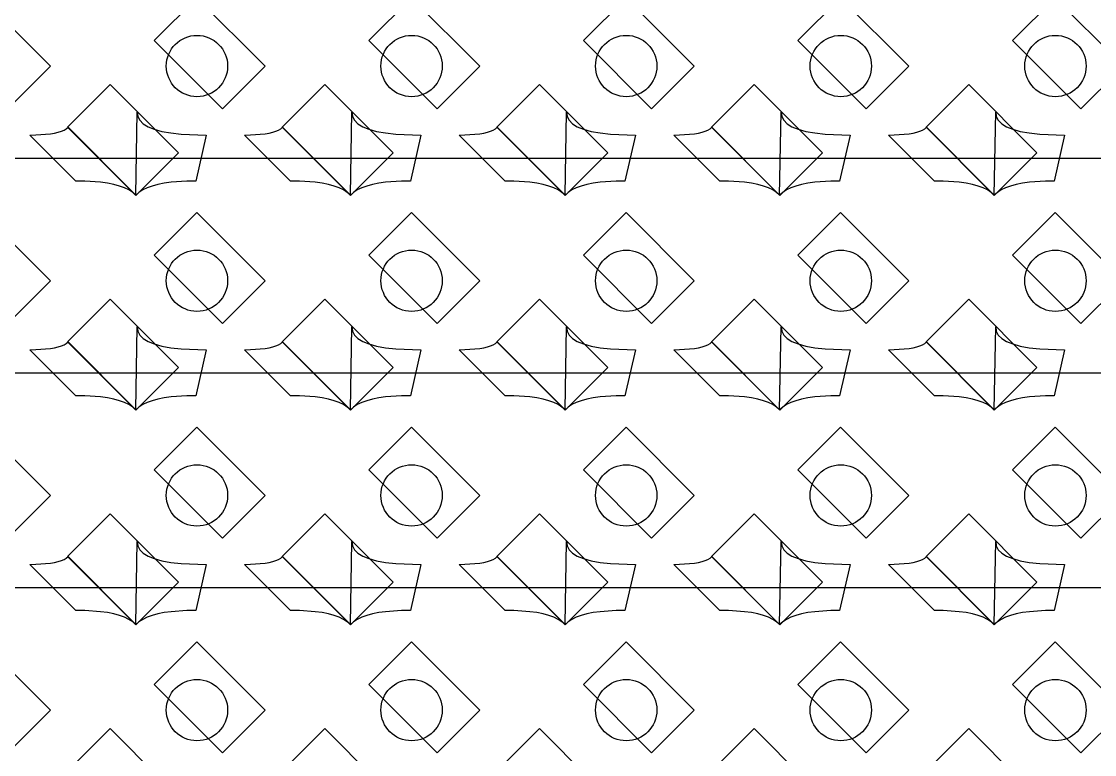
# Model space of a CAD drawing. Header units: inches. Extents: x 0.07 to 4.39, y 0.05 to 2.95.
# Drawn here: x 2.2428 to 2.5928, y 1.0755 to 1.3145 of the extents above; entities that cross this region are included whole.
import ezdxf

# ---------------------------------------------------------------- set-up
doc = ezdxf.new("R2010")
doc.units = ezdxf.units.IN
doc.header["$MEASUREMENT"] = 0
doc.layers.add('Top Layer', color=1, linetype='Continuous')

# ---------------------------------------------------------------- blocks, each defined once
blk = doc.blocks.new('0805_P_______________702')
at = {"layer": 'Top Layer'}
for p, q in [((-0.03937, 0.01575), (-0.01969, 0.01575)), ((-0.03937, -0.01575), (-0.03937, 0.01575)), ((-0.01969, 0.01575), (-0.01969, -0.01575)), ((0.01969, 0.01575), (0.03937, 0.01575)), ((0.01969, -0.01575), (0.01969, 0.01575)), ((0.03937, 0.01575), (0.03937, -0.01575)), ((-0.01969, -0.01575), (-0.03937, -0.01575)), ((0.03937, -0.01575), (0.01969, -0.01575))]:
    blk.add_line(p, q, dxfattribs=at)
blk = doc.blocks.new('0805_P_______________703')
at = {"layer": 'Top Layer'}
for p, q in [((-0.03937, 0.01575), (-0.01969, 0.01575)), ((-0.03937, -0.01575), (-0.03937, 0.01575)), ((-0.01969, 0.01575), (-0.01969, -0.01575)), ((0.01969, 0.01575), (0.03937, 0.01575)), ((0.01969, -0.01575), (0.01969, 0.01575)), ((0.03937, 0.01575), (0.03937, -0.01575)), ((-0.01969, -0.01575), (-0.03937, -0.01575)), ((0.03937, -0.01575), (0.01969, -0.01575))]:
    blk.add_line(p, q, dxfattribs=at)
blk = doc.blocks.new('0805_P_______________704')
at = {"layer": 'Top Layer'}
for p, q in [((-0.03937, 0.01575), (-0.01969, 0.01575)), ((-0.03937, -0.01575), (-0.03937, 0.01575)), ((-0.01969, 0.01575), (-0.01969, -0.01575)), ((0.01969, 0.01575), (0.03937, 0.01575)), ((0.01969, -0.01575), (0.01969, 0.01575)), ((0.03937, 0.01575), (0.03937, -0.01575)), ((-0.01969, -0.01575), (-0.03937, -0.01575)), ((0.03937, -0.01575), (0.01969, -0.01575))]:
    blk.add_line(p, q, dxfattribs=at)
blk = doc.blocks.new('0805_P_______________705')
at = {"layer": 'Top Layer'}
for p, q in [((-0.03937, 0.01575), (-0.01969, 0.01575)), ((-0.03937, -0.01575), (-0.03937, 0.01575)), ((-0.01969, 0.01575), (-0.01969, -0.01575)), ((0.01969, 0.01575), (0.03937, 0.01575)), ((0.01969, -0.01575), (0.01969, 0.01575)), ((0.03937, 0.01575), (0.03937, -0.01575)), ((-0.01969, -0.01575), (-0.03937, -0.01575)), ((0.03937, -0.01575), (0.01969, -0.01575))]:
    blk.add_line(p, q, dxfattribs=at)
blk = doc.blocks.new('0805_P_______________706')
at = {"layer": 'Top Layer'}
for p, q in [((-0.03937, 0.01575), (-0.01969, 0.01575)), ((-0.03937, -0.01575), (-0.03937, 0.01575)), ((-0.01969, 0.01575), (-0.01969, -0.01575)), ((0.01969, 0.01575), (0.03937, 0.01575)), ((0.01969, -0.01575), (0.01969, 0.01575)), ((0.03937, 0.01575), (0.03937, -0.01575)), ((-0.01969, -0.01575), (-0.03937, -0.01575)), ((0.03937, -0.01575), (0.01969, -0.01575))]:
    blk.add_line(p, q, dxfattribs=at)
blk = doc.blocks.new('0805_P_______________707')
at = {"layer": 'Top Layer'}
for p, q in [((-0.03937, 0.01575), (-0.01969, 0.01575)), ((-0.03937, -0.01575), (-0.03937, 0.01575)), ((-0.01969, 0.01575), (-0.01969, -0.01575)), ((0.01969, 0.01575), (0.03937, 0.01575)), ((0.01969, -0.01575), (0.01969, 0.01575)), ((0.03937, 0.01575), (0.03937, -0.01575)), ((-0.01969, -0.01575), (-0.03937, -0.01575)), ((0.03937, -0.01575), (0.01969, -0.01575))]:
    blk.add_line(p, q, dxfattribs=at)
blk = doc.blocks.new('0805_P_______________742')
at = {"layer": 'Top Layer'}
for p, q in [((-0.03937, 0.01575), (-0.01969, 0.01575)), ((-0.03937, -0.01575), (-0.03937, 0.01575)), ((-0.01969, 0.01575), (-0.01969, -0.01575)), ((0.01969, 0.01575), (0.03937, 0.01575)), ((0.01969, -0.01575), (0.01969, 0.01575)), ((0.03937, 0.01575), (0.03937, -0.01575)), ((-0.01969, -0.01575), (-0.03937, -0.01575)), ((0.03937, -0.01575), (0.01969, -0.01575))]:
    blk.add_line(p, q, dxfattribs=at)
blk = doc.blocks.new('0805_P_______________743')
at = {"layer": 'Top Layer'}
for p, q in [((-0.03937, 0.01575), (-0.01969, 0.01575)), ((-0.03937, -0.01575), (-0.03937, 0.01575)), ((-0.01969, 0.01575), (-0.01969, -0.01575)), ((0.01969, 0.01575), (0.03937, 0.01575)), ((0.01969, -0.01575), (0.01969, 0.01575)), ((0.03937, 0.01575), (0.03937, -0.01575)), ((-0.01969, -0.01575), (-0.03937, -0.01575)), ((0.03937, -0.01575), (0.01969, -0.01575))]:
    blk.add_line(p, q, dxfattribs=at)
blk = doc.blocks.new('0805_P_______________744')
at = {"layer": 'Top Layer'}
for p, q in [((-0.03937, 0.01575), (-0.01969, 0.01575)), ((-0.03937, -0.01575), (-0.03937, 0.01575)), ((-0.01969, 0.01575), (-0.01969, -0.01575)), ((0.01969, 0.01575), (0.03937, 0.01575)), ((0.01969, -0.01575), (0.01969, 0.01575)), ((0.03937, 0.01575), (0.03937, -0.01575)), ((-0.01969, -0.01575), (-0.03937, -0.01575)), ((0.03937, -0.01575), (0.01969, -0.01575))]:
    blk.add_line(p, q, dxfattribs=at)
blk = doc.blocks.new('0805_P_______________745')
at = {"layer": 'Top Layer'}
for p, q in [((-0.03937, 0.01575), (-0.01969, 0.01575)), ((-0.03937, -0.01575), (-0.03937, 0.01575)), ((-0.01969, 0.01575), (-0.01969, -0.01575)), ((0.01969, 0.01575), (0.03937, 0.01575)), ((0.01969, -0.01575), (0.01969, 0.01575)), ((0.03937, 0.01575), (0.03937, -0.01575)), ((-0.01969, -0.01575), (-0.03937, -0.01575)), ((0.03937, -0.01575), (0.01969, -0.01575))]:
    blk.add_line(p, q, dxfattribs=at)
blk = doc.blocks.new('0805_P_______________746')
at = {"layer": 'Top Layer'}
for p, q in [((-0.03937, 0.01575), (-0.01969, 0.01575)), ((-0.03937, -0.01575), (-0.03937, 0.01575)), ((-0.01969, 0.01575), (-0.01969, -0.01575)), ((0.01969, 0.01575), (0.03937, 0.01575)), ((0.01969, -0.01575), (0.01969, 0.01575)), ((0.03937, 0.01575), (0.03937, -0.01575)), ((-0.01969, -0.01575), (-0.03937, -0.01575)), ((0.03937, -0.01575), (0.01969, -0.01575))]:
    blk.add_line(p, q, dxfattribs=at)
blk = doc.blocks.new('0805_P_______________747')
at = {"layer": 'Top Layer'}
for p, q in [((-0.03937, 0.01575), (-0.01969, 0.01575)), ((-0.03937, -0.01575), (-0.03937, 0.01575)), ((-0.01969, 0.01575), (-0.01969, -0.01575)), ((0.01969, 0.01575), (0.03937, 0.01575)), ((0.01969, -0.01575), (0.01969, 0.01575)), ((0.03937, 0.01575), (0.03937, -0.01575)), ((-0.01969, -0.01575), (-0.03937, -0.01575)), ((0.03937, -0.01575), (0.01969, -0.01575))]:
    blk.add_line(p, q, dxfattribs=at)
blk = doc.blocks.new('0805_P_______________782')
at = {"layer": 'Top Layer'}
for p, q in [((-0.03937, 0.01575), (-0.01969, 0.01575)), ((-0.03937, -0.01575), (-0.03937, 0.01575)), ((-0.01969, 0.01575), (-0.01969, -0.01575)), ((0.01969, 0.01575), (0.03937, 0.01575)), ((0.01969, -0.01575), (0.01969, 0.01575)), ((0.03937, 0.01575), (0.03937, -0.01575)), ((-0.01969, -0.01575), (-0.03937, -0.01575)), ((0.03937, -0.01575), (0.01969, -0.01575))]:
    blk.add_line(p, q, dxfattribs=at)
blk = doc.blocks.new('0805_P_______________783')
at = {"layer": 'Top Layer'}
for p, q in [((-0.03937, 0.01575), (-0.01969, 0.01575)), ((-0.03937, -0.01575), (-0.03937, 0.01575)), ((-0.01969, 0.01575), (-0.01969, -0.01575)), ((0.01969, 0.01575), (0.03937, 0.01575)), ((0.01969, -0.01575), (0.01969, 0.01575)), ((0.03937, 0.01575), (0.03937, -0.01575)), ((-0.01969, -0.01575), (-0.03937, -0.01575)), ((0.03937, -0.01575), (0.01969, -0.01575))]:
    blk.add_line(p, q, dxfattribs=at)
blk = doc.blocks.new('0805_P_______________784')
at = {"layer": 'Top Layer'}
for p, q in [((-0.03937, 0.01575), (-0.01969, 0.01575)), ((-0.03937, -0.01575), (-0.03937, 0.01575)), ((-0.01969, 0.01575), (-0.01969, -0.01575)), ((0.01969, 0.01575), (0.03937, 0.01575)), ((0.01969, -0.01575), (0.01969, 0.01575)), ((0.03937, 0.01575), (0.03937, -0.01575)), ((-0.01969, -0.01575), (-0.03937, -0.01575)), ((0.03937, -0.01575), (0.01969, -0.01575))]:
    blk.add_line(p, q, dxfattribs=at)
blk = doc.blocks.new('0805_P_______________785')
at = {"layer": 'Top Layer'}
for p, q in [((-0.03937, 0.01575), (-0.01969, 0.01575)), ((-0.03937, -0.01575), (-0.03937, 0.01575)), ((-0.01969, 0.01575), (-0.01969, -0.01575)), ((0.01969, 0.01575), (0.03937, 0.01575)), ((0.01969, -0.01575), (0.01969, 0.01575)), ((0.03937, 0.01575), (0.03937, -0.01575)), ((-0.01969, -0.01575), (-0.03937, -0.01575)), ((0.03937, -0.01575), (0.01969, -0.01575))]:
    blk.add_line(p, q, dxfattribs=at)
blk = doc.blocks.new('0805_P_______________786')
at = {"layer": 'Top Layer'}
for p, q in [((-0.03937, 0.01575), (-0.01969, 0.01575)), ((-0.03937, -0.01575), (-0.03937, 0.01575)), ((-0.01969, 0.01575), (-0.01969, -0.01575)), ((0.01969, 0.01575), (0.03937, 0.01575)), ((0.01969, -0.01575), (0.01969, 0.01575)), ((0.03937, 0.01575), (0.03937, -0.01575)), ((-0.01969, -0.01575), (-0.03937, -0.01575)), ((0.03937, -0.01575), (0.01969, -0.01575))]:
    blk.add_line(p, q, dxfattribs=at)
blk = doc.blocks.new('0805_P_______________787')
at = {"layer": 'Top Layer'}
for p, q in [((-0.03937, 0.01575), (-0.01969, 0.01575)), ((-0.03937, -0.01575), (-0.03937, 0.01575)), ((-0.01969, 0.01575), (-0.01969, -0.01575)), ((0.01969, 0.01575), (0.03937, 0.01575)), ((0.01969, -0.01575), (0.01969, 0.01575)), ((0.03937, 0.01575), (0.03937, -0.01575)), ((-0.01969, -0.01575), (-0.03937, -0.01575)), ((0.03937, -0.01575), (0.01969, -0.01575))]:
    blk.add_line(p, q, dxfattribs=at)
blk = doc.blocks.new('0805_P_______________822')
at = {"layer": 'Top Layer'}
for p, q in [((-0.03937, 0.01575), (-0.01969, 0.01575)), ((-0.03937, -0.01575), (-0.03937, 0.01575)), ((-0.01969, 0.01575), (-0.01969, -0.01575)), ((0.01969, 0.01575), (0.03937, 0.01575)), ((0.01969, -0.01575), (0.01969, 0.01575)), ((0.03937, 0.01575), (0.03937, -0.01575)), ((-0.01969, -0.01575), (-0.03937, -0.01575)), ((0.03937, -0.01575), (0.01969, -0.01575))]:
    blk.add_line(p, q, dxfattribs=at)
blk = doc.blocks.new('0805_P_______________823')
at = {"layer": 'Top Layer'}
for p, q in [((-0.03937, 0.01575), (-0.01969, 0.01575)), ((-0.03937, -0.01575), (-0.03937, 0.01575)), ((-0.01969, 0.01575), (-0.01969, -0.01575)), ((0.01969, 0.01575), (0.03937, 0.01575)), ((0.01969, -0.01575), (0.01969, 0.01575)), ((0.03937, 0.01575), (0.03937, -0.01575)), ((-0.01969, -0.01575), (-0.03937, -0.01575)), ((0.03937, -0.01575), (0.01969, -0.01575))]:
    blk.add_line(p, q, dxfattribs=at)
blk = doc.blocks.new('0805_P_______________824')
at = {"layer": 'Top Layer'}
for p, q in [((-0.03937, 0.01575), (-0.01969, 0.01575)), ((-0.03937, -0.01575), (-0.03937, 0.01575)), ((-0.01969, 0.01575), (-0.01969, -0.01575)), ((0.01969, 0.01575), (0.03937, 0.01575)), ((0.01969, -0.01575), (0.01969, 0.01575)), ((0.03937, 0.01575), (0.03937, -0.01575)), ((-0.01969, -0.01575), (-0.03937, -0.01575)), ((0.03937, -0.01575), (0.01969, -0.01575))]:
    blk.add_line(p, q, dxfattribs=at)
blk = doc.blocks.new('0805_P_______________825')
at = {"layer": 'Top Layer'}
for p, q in [((-0.03937, 0.01575), (-0.01969, 0.01575)), ((-0.03937, -0.01575), (-0.03937, 0.01575)), ((-0.01969, 0.01575), (-0.01969, -0.01575)), ((0.01969, 0.01575), (0.03937, 0.01575)), ((0.01969, -0.01575), (0.01969, 0.01575)), ((0.03937, 0.01575), (0.03937, -0.01575)), ((-0.01969, -0.01575), (-0.03937, -0.01575)), ((0.03937, -0.01575), (0.01969, -0.01575))]:
    blk.add_line(p, q, dxfattribs=at)
blk = doc.blocks.new('0805_P_______________826')
at = {"layer": 'Top Layer'}
for p, q in [((-0.03937, 0.01575), (-0.01969, 0.01575)), ((-0.03937, -0.01575), (-0.03937, 0.01575)), ((-0.01969, 0.01575), (-0.01969, -0.01575)), ((0.01969, 0.01575), (0.03937, 0.01575)), ((0.01969, -0.01575), (0.01969, 0.01575)), ((0.03937, 0.01575), (0.03937, -0.01575)), ((-0.01969, -0.01575), (-0.03937, -0.01575)), ((0.03937, -0.01575), (0.01969, -0.01575))]:
    blk.add_line(p, q, dxfattribs=at)
blk = doc.blocks.new('0805_P_______________827')
at = {"layer": 'Top Layer'}
for p, q in [((-0.03937, 0.01575), (-0.01969, 0.01575)), ((-0.03937, -0.01575), (-0.03937, 0.01575)), ((-0.01969, 0.01575), (-0.01969, -0.01575)), ((0.01969, 0.01575), (0.03937, 0.01575)), ((0.01969, -0.01575), (0.01969, 0.01575)), ((0.03937, 0.01575), (0.03937, -0.01575)), ((-0.01969, -0.01575), (-0.03937, -0.01575)), ((0.03937, -0.01575), (0.01969, -0.01575))]:
    blk.add_line(p, q, dxfattribs=at)
blk = doc.blocks.new('0805_P_______________862')
at = {"layer": 'Top Layer'}
for p, q in [((-0.03937, 0.01575), (-0.01969, 0.01575)), ((-0.03937, -0.01575), (-0.03937, 0.01575)), ((-0.01969, 0.01575), (-0.01969, -0.01575)), ((0.01969, 0.01575), (0.03937, 0.01575)), ((0.01969, -0.01575), (0.01969, 0.01575)), ((0.03937, 0.01575), (0.03937, -0.01575)), ((-0.01969, -0.01575), (-0.03937, -0.01575)), ((0.03937, -0.01575), (0.01969, -0.01575))]:
    blk.add_line(p, q, dxfattribs=at)
blk = doc.blocks.new('0805_P_______________863')
at = {"layer": 'Top Layer'}
for p, q in [((-0.03937, 0.01575), (-0.01969, 0.01575)), ((-0.03937, -0.01575), (-0.03937, 0.01575)), ((-0.01969, 0.01575), (-0.01969, -0.01575)), ((0.01969, 0.01575), (0.03937, 0.01575)), ((0.01969, -0.01575), (0.01969, 0.01575)), ((0.03937, 0.01575), (0.03937, -0.01575)), ((-0.01969, -0.01575), (-0.03937, -0.01575)), ((0.03937, -0.01575), (0.01969, -0.01575))]:
    blk.add_line(p, q, dxfattribs=at)
blk = doc.blocks.new('0805_P_______________864')
at = {"layer": 'Top Layer'}
for p, q in [((-0.03937, 0.01575), (-0.01969, 0.01575)), ((-0.03937, -0.01575), (-0.03937, 0.01575)), ((-0.01969, 0.01575), (-0.01969, -0.01575)), ((0.01969, 0.01575), (0.03937, 0.01575)), ((0.01969, -0.01575), (0.01969, 0.01575)), ((0.03937, 0.01575), (0.03937, -0.01575)), ((-0.01969, -0.01575), (-0.03937, -0.01575)), ((0.03937, -0.01575), (0.01969, -0.01575))]:
    blk.add_line(p, q, dxfattribs=at)
blk = doc.blocks.new('0805_P_______________865')
at = {"layer": 'Top Layer'}
for p, q in [((-0.03937, 0.01575), (-0.01969, 0.01575)), ((-0.03937, -0.01575), (-0.03937, 0.01575)), ((-0.01969, 0.01575), (-0.01969, -0.01575)), ((0.01969, 0.01575), (0.03937, 0.01575)), ((0.01969, -0.01575), (0.01969, 0.01575)), ((0.03937, 0.01575), (0.03937, -0.01575)), ((-0.01969, -0.01575), (-0.03937, -0.01575)), ((0.03937, -0.01575), (0.01969, -0.01575))]:
    blk.add_line(p, q, dxfattribs=at)
blk = doc.blocks.new('0805_P_______________866')
at = {"layer": 'Top Layer'}
for p, q in [((-0.03937, 0.01575), (-0.01969, 0.01575)), ((-0.03937, -0.01575), (-0.03937, 0.01575)), ((-0.01969, 0.01575), (-0.01969, -0.01575)), ((0.01969, 0.01575), (0.03937, 0.01575)), ((0.01969, -0.01575), (0.01969, 0.01575)), ((0.03937, 0.01575), (0.03937, -0.01575)), ((-0.01969, -0.01575), (-0.03937, -0.01575)), ((0.03937, -0.01575), (0.01969, -0.01575))]:
    blk.add_line(p, q, dxfattribs=at)
blk = doc.blocks.new('0805_P_______________867')
at = {"layer": 'Top Layer'}
for p, q in [((-0.03937, 0.01575), (-0.01969, 0.01575)), ((-0.03937, -0.01575), (-0.03937, 0.01575)), ((-0.01969, 0.01575), (-0.01969, -0.01575)), ((0.01969, 0.01575), (0.03937, 0.01575)), ((0.01969, -0.01575), (0.01969, 0.01575)), ((0.03937, 0.01575), (0.03937, -0.01575)), ((-0.01969, -0.01575), (-0.03937, -0.01575)), ((0.03937, -0.01575), (0.01969, -0.01575))]:
    blk.add_line(p, q, dxfattribs=at)

msp = doc.modelspace()

# ---------------------------------------------------------------- linework, layer by layer
at = {"layer": 'Top Layer'}
for p, q in [((2.28005, 1.25795), (2.28051, 1.285)), ((2.28051, 1.285), (2.28071, 1.28357)), ((2.35005, 1.25795), (2.35051, 1.285)), ((2.35051, 1.285), (2.35071, 1.28357)), ((2.42005, 1.25795), (2.42051, 1.285)), ((2.42051, 1.285), (2.42071, 1.28357)), ((2.49005, 1.25795), (2.49051, 1.285)), ((2.49051, 1.285), (2.49071, 1.28357)), ((2.56005, 1.25795), (2.56051, 1.285)), ((2.56051, 1.285), (2.56071, 1.28357)), ((2.28071, 1.28357), (2.28137, 1.2823)), ((2.28137, 1.2823), (2.28248, 1.28117)), ((2.28248, 1.28117), (2.28405, 1.2802)), ((2.35071, 1.28357), (2.35137, 1.2823)), ((2.35137, 1.2823), (2.35248, 1.28117)), ((2.35248, 1.28117), (2.35405, 1.2802)), ((2.42071, 1.28357), (2.42137, 1.2823)), ((2.42137, 1.2823), (2.42248, 1.28117)), ((2.42248, 1.28117), (2.42405, 1.2802)), ((2.49071, 1.28357), (2.49137, 1.2823)), ((2.49137, 1.2823), (2.49248, 1.28117)), ((2.49248, 1.28117), (2.49405, 1.2802)), ((2.56071, 1.28357), (2.56137, 1.2823)), ((2.56137, 1.2823), (2.56248, 1.28117)), ((2.56248, 1.28117), (2.56405, 1.2802)), ((2.24551, 1.2775), (2.24741, 1.27753)), ((2.24741, 1.27753), (2.25225, 1.27791)), ((2.25225, 1.27791), (2.25356, 1.27814)), ((2.25356, 1.27814), (2.25474, 1.27842)), ((2.25474, 1.27842), (2.25576, 1.27875)), ((2.25576, 1.27875), (2.25664, 1.27914)), ((2.25664, 1.27914), (2.25737, 1.27957)), ((2.25737, 1.27957), (2.25795, 1.28005)), ((2.25795, 1.28005), (2.28005, 1.25795)), ((2.28405, 1.2802), (2.28607, 1.27937)), ((2.28607, 1.27937), (2.28855, 1.2787)), ((2.28855, 1.2787), (2.29148, 1.27818)), ((2.29148, 1.27818), (2.29487, 1.2778)), ((2.29487, 1.2778), (2.30301, 1.2775)), ((2.31551, 1.2775), (2.31741, 1.27753)), ((2.31741, 1.27753), (2.32225, 1.27791)), ((2.32225, 1.27791), (2.32356, 1.27814)), ((2.32356, 1.27814), (2.32474, 1.27842)), ((2.32474, 1.27842), (2.32576, 1.27875)), ((2.32576, 1.27875), (2.32664, 1.27914)), ((2.32664, 1.27914), (2.32737, 1.27957)), ((2.32737, 1.27957), (2.32795, 1.28005)), ((2.32795, 1.28005), (2.35005, 1.25795)), ((2.35405, 1.2802), (2.35607, 1.27937)), ((2.35607, 1.27937), (2.35855, 1.2787)), ((2.35855, 1.2787), (2.36148, 1.27818)), ((2.36148, 1.27818), (2.36487, 1.2778)), ((2.36487, 1.2778), (2.37301, 1.2775)), ((2.38551, 1.2775), (2.38741, 1.27753)), ((2.38741, 1.27753), (2.39225, 1.27791)), ((2.39225, 1.27791), (2.39356, 1.27814)), ((2.39356, 1.27814), (2.39474, 1.27842)), ((2.39474, 1.27842), (2.39576, 1.27875)), ((2.39576, 1.27875), (2.39664, 1.27914)), ((2.39664, 1.27914), (2.39737, 1.27957)), ((2.39737, 1.27957), (2.39795, 1.28005)), ((2.39795, 1.28005), (2.42005, 1.25795)), ((2.42405, 1.2802), (2.42607, 1.27937)), ((2.42607, 1.27937), (2.42855, 1.2787)), ((2.42855, 1.2787), (2.43148, 1.27818)), ((2.43148, 1.27818), (2.43487, 1.2778)), ((2.43487, 1.2778), (2.44301, 1.2775)), ((2.45551, 1.2775), (2.45741, 1.27753)), ((2.45741, 1.27753), (2.46225, 1.27791)), ((2.46225, 1.27791), (2.46356, 1.27814)), ((2.46356, 1.27814), (2.46474, 1.27842)), ((2.46474, 1.27842), (2.46576, 1.27875)), ((2.46576, 1.27875), (2.46664, 1.27914)), ((2.46664, 1.27914), (2.46737, 1.27957)), ((2.46737, 1.27957), (2.46795, 1.28005)), ((2.46795, 1.28005), (2.49005, 1.25795)), ((2.49405, 1.2802), (2.49607, 1.27937)), ((2.49607, 1.27937), (2.49855, 1.2787)), ((2.49855, 1.2787), (2.50148, 1.27818)), ((2.50148, 1.27818), (2.50487, 1.2778)), ((2.50487, 1.2778), (2.51301, 1.2775)), ((2.52551, 1.2775), (2.52741, 1.27753)), ((2.52741, 1.27753), (2.53225, 1.27791)), ((2.53225, 1.27791), (2.53356, 1.27814)), ((2.53356, 1.27814), (2.53474, 1.27842)), ((2.53474, 1.27842), (2.53576, 1.27875)), ((2.53576, 1.27875), (2.53664, 1.27914)), ((2.53664, 1.27914), (2.53737, 1.27957)), ((2.53737, 1.27957), (2.53795, 1.28005)), ((2.53795, 1.28005), (2.56005, 1.25795)), ((2.56405, 1.2802), (2.56607, 1.27937)), ((2.56607, 1.27937), (2.56855, 1.2787)), ((2.56855, 1.2787), (2.57148, 1.27818)), ((2.57148, 1.27818), (2.57487, 1.2778)), ((2.57487, 1.2778), (2.58301, 1.2775)), ((2.26051, 1.2625), (2.24551, 1.2775)), ((2.30301, 1.2775), (2.2996, 1.2625)), ((2.33051, 1.2625), (2.31551, 1.2775)), ((2.37301, 1.2775), (2.3696, 1.2625)), ((2.40051, 1.2625), (2.38551, 1.2775)), ((2.44301, 1.2775), (2.4396, 1.2625)), ((2.47051, 1.2625), (2.45551, 1.2775)), ((2.51301, 1.2775), (2.5096, 1.2625)), ((2.54051, 1.2625), (2.52551, 1.2775)), ((2.58301, 1.2775), (2.5796, 1.2625)), ((2.14005, 1.27), (2.27588, 1.27)), ((2.27588, 1.27), (2.34588, 1.27)), ((2.34588, 1.27), (2.48588, 1.27)), ((2.48588, 1.27), (2.62588, 1.27)), ((2.2634, 1.26245), (2.26051, 1.2625)), ((2.26857, 1.26209), (2.2634, 1.26245)), ((2.27084, 1.26177), (2.26857, 1.26209)), ((2.2729, 1.26136), (2.27084, 1.26177)), ((2.27475, 1.26086), (2.2729, 1.26136)), ((2.27639, 1.26027), (2.27475, 1.26086)), ((2.27782, 1.25959), (2.27639, 1.26027)), ((2.28372, 1.26027), (2.28229, 1.25959)), ((2.28536, 1.26086), (2.28372, 1.26027)), ((2.28721, 1.26136), (2.28536, 1.26086)), ((2.28927, 1.26177), (2.28721, 1.26136)), ((2.29154, 1.26209), (2.28927, 1.26177)), ((2.29671, 1.26245), (2.29154, 1.26209)), ((2.2996, 1.2625), (2.29671, 1.26245)), ((2.3334, 1.26245), (2.33051, 1.2625)), ((2.33857, 1.26209), (2.3334, 1.26245)), ((2.34084, 1.26177), (2.33857, 1.26209)), ((2.3429, 1.26136), (2.34084, 1.26177)), ((2.34475, 1.26086), (2.3429, 1.26136)), ((2.34639, 1.26027), (2.34475, 1.26086)), ((2.34782, 1.25959), (2.34639, 1.26027)), ((2.35372, 1.26027), (2.35229, 1.25959)), ((2.35536, 1.26086), (2.35372, 1.26027)), ((2.35721, 1.26136), (2.35536, 1.26086)), ((2.35927, 1.26177), (2.35721, 1.26136)), ((2.36154, 1.26209), (2.35927, 1.26177)), ((2.36671, 1.26245), (2.36154, 1.26209)), ((2.3696, 1.2625), (2.36671, 1.26245)), ((2.4034, 1.26245), (2.40051, 1.2625)), ((2.40857, 1.26209), (2.4034, 1.26245)), ((2.41084, 1.26177), (2.40857, 1.26209)), ((2.4129, 1.26136), (2.41084, 1.26177)), ((2.41475, 1.26086), (2.4129, 1.26136)), ((2.41639, 1.26027), (2.41475, 1.26086)), ((2.41782, 1.25959), (2.41639, 1.26027)), ((2.42372, 1.26027), (2.42229, 1.25959)), ((2.42536, 1.26086), (2.42372, 1.26027)), ((2.42721, 1.26136), (2.42536, 1.26086)), ((2.42927, 1.26177), (2.42721, 1.26136)), ((2.43154, 1.26209), (2.42927, 1.26177)), ((2.43671, 1.26245), (2.43154, 1.26209)), ((2.4396, 1.2625), (2.43671, 1.26245)), ((2.4734, 1.26245), (2.47051, 1.2625)), ((2.47857, 1.26209), (2.4734, 1.26245)), ((2.48084, 1.26177), (2.47857, 1.26209)), ((2.4829, 1.26136), (2.48084, 1.26177)), ((2.48475, 1.26086), (2.4829, 1.26136)), ((2.48639, 1.26027), (2.48475, 1.26086)), ((2.48782, 1.25959), (2.48639, 1.26027)), ((2.49372, 1.26027), (2.49229, 1.25959)), ((2.49536, 1.26086), (2.49372, 1.26027)), ((2.49721, 1.26136), (2.49536, 1.26086)), ((2.49927, 1.26177), (2.49721, 1.26136)), ((2.50154, 1.26209), (2.49927, 1.26177)), ((2.50671, 1.26245), (2.50154, 1.26209)), ((2.5096, 1.2625), (2.50671, 1.26245)), ((2.5434, 1.26245), (2.54051, 1.2625)), ((2.54857, 1.26209), (2.5434, 1.26245)), ((2.55084, 1.26177), (2.54857, 1.26209)), ((2.5529, 1.26136), (2.55084, 1.26177)), ((2.55475, 1.26086), (2.5529, 1.26136)), ((2.55639, 1.26027), (2.55475, 1.26086)), ((2.55782, 1.25959), (2.55639, 1.26027)), ((2.56372, 1.26027), (2.56229, 1.25959)), ((2.56536, 1.26086), (2.56372, 1.26027)), ((2.56721, 1.26136), (2.56536, 1.26086)), ((2.56927, 1.26177), (2.56721, 1.26136)), ((2.57154, 1.26209), (2.56927, 1.26177)), ((2.57671, 1.26245), (2.57154, 1.26209)), ((2.5796, 1.2625), (2.57671, 1.26245)), ((2.27904, 1.25882), (2.27782, 1.25959)), ((2.28005, 1.25795), (2.27904, 1.25882)), ((2.28107, 1.25882), (2.28005, 1.25795)), ((2.28229, 1.25959), (2.28107, 1.25882)), ((2.34904, 1.25882), (2.34782, 1.25959)), ((2.35005, 1.25795), (2.34904, 1.25882)), ((2.35107, 1.25882), (2.35005, 1.25795)), ((2.35229, 1.25959), (2.35107, 1.25882)), ((2.41904, 1.25882), (2.41782, 1.25959)), ((2.42005, 1.25795), (2.41904, 1.25882)), ((2.42107, 1.25882), (2.42005, 1.25795)), ((2.42229, 1.25959), (2.42107, 1.25882)), ((2.48904, 1.25882), (2.48782, 1.25959)), ((2.49005, 1.25795), (2.48904, 1.25882)), ((2.49107, 1.25882), (2.49005, 1.25795)), ((2.49229, 1.25959), (2.49107, 1.25882)), ((2.55904, 1.25882), (2.55782, 1.25959)), ((2.56005, 1.25795), (2.55904, 1.25882)), ((2.56107, 1.25882), (2.56005, 1.25795)), ((2.56229, 1.25959), (2.56107, 1.25882)), ((2.28005, 1.18795), (2.28051, 1.215)), ((2.28051, 1.215), (2.28071, 1.21358)), ((2.35005, 1.18795), (2.35051, 1.215)), ((2.35051, 1.215), (2.35071, 1.21358)), ((2.42005, 1.18795), (2.42051, 1.215)), ((2.42051, 1.215), (2.42071, 1.21358)), ((2.49005, 1.18795), (2.49051, 1.215)), ((2.49051, 1.215), (2.49071, 1.21358)), ((2.56005, 1.18795), (2.56051, 1.215)), ((2.56051, 1.215), (2.56071, 1.21358)), ((2.28071, 1.21358), (2.28137, 1.2123)), ((2.28137, 1.2123), (2.28248, 1.21117)), ((2.28248, 1.21117), (2.28405, 1.2102)), ((2.35071, 1.21358), (2.35137, 1.2123)), ((2.35137, 1.2123), (2.35248, 1.21117)), ((2.35248, 1.21117), (2.35405, 1.2102)), ((2.42071, 1.21358), (2.42137, 1.2123)), ((2.42137, 1.2123), (2.42248, 1.21117)), ((2.42248, 1.21117), (2.42405, 1.2102)), ((2.49071, 1.21358), (2.49137, 1.2123)), ((2.49137, 1.2123), (2.49248, 1.21117)), ((2.49248, 1.21117), (2.49405, 1.2102)), ((2.56071, 1.21358), (2.56137, 1.2123)), ((2.56137, 1.2123), (2.56248, 1.21117)), ((2.56248, 1.21117), (2.56405, 1.2102)), ((2.24551, 1.2075), (2.24741, 1.20753)), ((2.24741, 1.20753), (2.25225, 1.20791)), ((2.25225, 1.20791), (2.25356, 1.20814)), ((2.25356, 1.20814), (2.25474, 1.20842)), ((2.25474, 1.20842), (2.25576, 1.20875)), ((2.25576, 1.20875), (2.25664, 1.20914)), ((2.25664, 1.20914), (2.25737, 1.20957)), ((2.25737, 1.20957), (2.25795, 1.21006)), ((2.25795, 1.21006), (2.28005, 1.18795)), ((2.28405, 1.2102), (2.28607, 1.20938)), ((2.28607, 1.20938), (2.28855, 1.2087)), ((2.28855, 1.2087), (2.29148, 1.20817)), ((2.29148, 1.20817), (2.29487, 1.2078)), ((2.29487, 1.2078), (2.30301, 1.2075)), ((2.31551, 1.2075), (2.31741, 1.20753)), ((2.31741, 1.20753), (2.32225, 1.20791)), ((2.32225, 1.20791), (2.32356, 1.20814)), ((2.32356, 1.20814), (2.32474, 1.20842)), ((2.32474, 1.20842), (2.32576, 1.20875)), ((2.32576, 1.20875), (2.32664, 1.20914)), ((2.32664, 1.20914), (2.32737, 1.20957)), ((2.32737, 1.20957), (2.32795, 1.21006)), ((2.32795, 1.21006), (2.35005, 1.18795)), ((2.35405, 1.2102), (2.35607, 1.20938)), ((2.35607, 1.20938), (2.35855, 1.2087)), ((2.35855, 1.2087), (2.36148, 1.20817)), ((2.36148, 1.20817), (2.36487, 1.2078)), ((2.36487, 1.2078), (2.37301, 1.2075)), ((2.38551, 1.2075), (2.38741, 1.20753)), ((2.38741, 1.20753), (2.39225, 1.20791)), ((2.39225, 1.20791), (2.39356, 1.20814)), ((2.39356, 1.20814), (2.39474, 1.20842)), ((2.39474, 1.20842), (2.39576, 1.20875)), ((2.39576, 1.20875), (2.39664, 1.20914)), ((2.39664, 1.20914), (2.39737, 1.20957)), ((2.39737, 1.20957), (2.39795, 1.21006)), ((2.39795, 1.21006), (2.42005, 1.18795)), ((2.42405, 1.2102), (2.42607, 1.20938)), ((2.42607, 1.20938), (2.42855, 1.2087)), ((2.42855, 1.2087), (2.43148, 1.20817)), ((2.43148, 1.20817), (2.43487, 1.2078)), ((2.43487, 1.2078), (2.44301, 1.2075)), ((2.45551, 1.2075), (2.45741, 1.20753)), ((2.45741, 1.20753), (2.46225, 1.20791)), ((2.46225, 1.20791), (2.46356, 1.20814)), ((2.46356, 1.20814), (2.46474, 1.20842)), ((2.46474, 1.20842), (2.46576, 1.20875)), ((2.46576, 1.20875), (2.46664, 1.20914)), ((2.46664, 1.20914), (2.46737, 1.20957)), ((2.46737, 1.20957), (2.46795, 1.21006)), ((2.46795, 1.21006), (2.49005, 1.18795)), ((2.49405, 1.2102), (2.49607, 1.20938)), ((2.49607, 1.20938), (2.49855, 1.2087)), ((2.49855, 1.2087), (2.50148, 1.20817)), ((2.50148, 1.20817), (2.50487, 1.2078)), ((2.50487, 1.2078), (2.51301, 1.2075)), ((2.52551, 1.2075), (2.52741, 1.20753)), ((2.52741, 1.20753), (2.53225, 1.20791)), ((2.53225, 1.20791), (2.53356, 1.20814)), ((2.53356, 1.20814), (2.53474, 1.20842)), ((2.53474, 1.20842), (2.53576, 1.20875)), ((2.53576, 1.20875), (2.53664, 1.20914)), ((2.53664, 1.20914), (2.53737, 1.20957)), ((2.53737, 1.20957), (2.53795, 1.21006)), ((2.53795, 1.21006), (2.56005, 1.18795)), ((2.56405, 1.2102), (2.56607, 1.20938)), ((2.56607, 1.20938), (2.56855, 1.2087)), ((2.56855, 1.2087), (2.57148, 1.20817)), ((2.57148, 1.20817), (2.57487, 1.2078)), ((2.57487, 1.2078), (2.58301, 1.2075)), ((2.26051, 1.1925), (2.24551, 1.2075)), ((2.30301, 1.2075), (2.2996, 1.1925)), ((2.33051, 1.1925), (2.31551, 1.2075)), ((2.37301, 1.2075), (2.3696, 1.1925)), ((2.40051, 1.1925), (2.38551, 1.2075)), ((2.44301, 1.2075), (2.4396, 1.1925)), ((2.47051, 1.1925), (2.45551, 1.2075)), ((2.51301, 1.2075), (2.5096, 1.1925)), ((2.54051, 1.1925), (2.52551, 1.2075)), ((2.58301, 1.2075), (2.5796, 1.1925)), ((2.20588, 1.2), (2.35005, 1.2)), ((2.35005, 1.2), (2.55588, 1.2)), ((2.55588, 1.2), (2.76588, 1.2)), ((2.2634, 1.19245), (2.26051, 1.1925)), ((2.26857, 1.19209), (2.2634, 1.19245)), ((2.27084, 1.19177), (2.26857, 1.19209)), ((2.2729, 1.19136), (2.27084, 1.19177)), ((2.27475, 1.19086), (2.2729, 1.19136)), ((2.27639, 1.19027), (2.27475, 1.19086)), ((2.27782, 1.18959), (2.27639, 1.19027)), ((2.28372, 1.19027), (2.28229, 1.18959)), ((2.28536, 1.19086), (2.28372, 1.19027)), ((2.28721, 1.19136), (2.28536, 1.19086)), ((2.28927, 1.19177), (2.28721, 1.19136)), ((2.29154, 1.19209), (2.28927, 1.19177)), ((2.29671, 1.19245), (2.29154, 1.19209)), ((2.2996, 1.1925), (2.29671, 1.19245)), ((2.3334, 1.19245), (2.33051, 1.1925)), ((2.33857, 1.19209), (2.3334, 1.19245)), ((2.34084, 1.19177), (2.33857, 1.19209)), ((2.3429, 1.19136), (2.34084, 1.19177)), ((2.34475, 1.19086), (2.3429, 1.19136)), ((2.34639, 1.19027), (2.34475, 1.19086)), ((2.34782, 1.18959), (2.34639, 1.19027)), ((2.35372, 1.19027), (2.35229, 1.18959)), ((2.35536, 1.19086), (2.35372, 1.19027)), ((2.35721, 1.19136), (2.35536, 1.19086)), ((2.35927, 1.19177), (2.35721, 1.19136)), ((2.36154, 1.19209), (2.35927, 1.19177)), ((2.36671, 1.19245), (2.36154, 1.19209)), ((2.3696, 1.1925), (2.36671, 1.19245)), ((2.4034, 1.19245), (2.40051, 1.1925)), ((2.40857, 1.19209), (2.4034, 1.19245)), ((2.41084, 1.19177), (2.40857, 1.19209)), ((2.4129, 1.19136), (2.41084, 1.19177)), ((2.41475, 1.19086), (2.4129, 1.19136)), ((2.41639, 1.19027), (2.41475, 1.19086)), ((2.41782, 1.18959), (2.41639, 1.19027)), ((2.42372, 1.19027), (2.42229, 1.18959)), ((2.42536, 1.19086), (2.42372, 1.19027)), ((2.42721, 1.19136), (2.42536, 1.19086)), ((2.42927, 1.19177), (2.42721, 1.19136)), ((2.43154, 1.19209), (2.42927, 1.19177)), ((2.43671, 1.19245), (2.43154, 1.19209)), ((2.4396, 1.1925), (2.43671, 1.19245)), ((2.4734, 1.19245), (2.47051, 1.1925)), ((2.47857, 1.19209), (2.4734, 1.19245)), ((2.48084, 1.19177), (2.47857, 1.19209)), ((2.4829, 1.19136), (2.48084, 1.19177)), ((2.48475, 1.19086), (2.4829, 1.19136)), ((2.48639, 1.19027), (2.48475, 1.19086)), ((2.48782, 1.18959), (2.48639, 1.19027)), ((2.49372, 1.19027), (2.49229, 1.18959)), ((2.49536, 1.19086), (2.49372, 1.19027)), ((2.49721, 1.19136), (2.49536, 1.19086)), ((2.49927, 1.19177), (2.49721, 1.19136)), ((2.50154, 1.19209), (2.49927, 1.19177)), ((2.50671, 1.19245), (2.50154, 1.19209)), ((2.5096, 1.1925), (2.50671, 1.19245)), ((2.5434, 1.19245), (2.54051, 1.1925)), ((2.54857, 1.19209), (2.5434, 1.19245)), ((2.55084, 1.19177), (2.54857, 1.19209)), ((2.5529, 1.19136), (2.55084, 1.19177)), ((2.55475, 1.19086), (2.5529, 1.19136)), ((2.55639, 1.19027), (2.55475, 1.19086)), ((2.55782, 1.18959), (2.55639, 1.19027)), ((2.56372, 1.19027), (2.56229, 1.18959)), ((2.56536, 1.19086), (2.56372, 1.19027)), ((2.56721, 1.19136), (2.56536, 1.19086)), ((2.56927, 1.19177), (2.56721, 1.19136)), ((2.57154, 1.19209), (2.56927, 1.19177)), ((2.57671, 1.19245), (2.57154, 1.19209)), ((2.5796, 1.1925), (2.57671, 1.19245)), ((2.27904, 1.18882), (2.27782, 1.18959)), ((2.28005, 1.18795), (2.27904, 1.18882)), ((2.28107, 1.18882), (2.28005, 1.18795)), ((2.28229, 1.18959), (2.28107, 1.18882)), ((2.34904, 1.18882), (2.34782, 1.18959)), ((2.35005, 1.18795), (2.34904, 1.18882)), ((2.35107, 1.18882), (2.35005, 1.18795)), ((2.35229, 1.18959), (2.35107, 1.18882)), ((2.41904, 1.18882), (2.41782, 1.18959)), ((2.42005, 1.18795), (2.41904, 1.18882)), ((2.42107, 1.18882), (2.42005, 1.18795)), ((2.42229, 1.18959), (2.42107, 1.18882)), ((2.48904, 1.18882), (2.48782, 1.18959)), ((2.49005, 1.18795), (2.48904, 1.18882)), ((2.49107, 1.18882), (2.49005, 1.18795)), ((2.49229, 1.18959), (2.49107, 1.18882)), ((2.55904, 1.18882), (2.55782, 1.18959)), ((2.56005, 1.18795), (2.55904, 1.18882)), ((2.56107, 1.18882), (2.56005, 1.18795)), ((2.56229, 1.18959), (2.56107, 1.18882)), ((2.28005, 1.11795), (2.28051, 1.145)), ((2.28051, 1.145), (2.28071, 1.14358)), ((2.35005, 1.11795), (2.35051, 1.145)), ((2.35051, 1.145), (2.35071, 1.14358)), ((2.42005, 1.11795), (2.42051, 1.145)), ((2.42051, 1.145), (2.42071, 1.14358)), ((2.49005, 1.11795), (2.49051, 1.145)), ((2.49051, 1.145), (2.49071, 1.14358)), ((2.56005, 1.11795), (2.56051, 1.145)), ((2.56051, 1.145), (2.56071, 1.14358)), ((2.28071, 1.14358), (2.28137, 1.1423)), ((2.28137, 1.1423), (2.28248, 1.14118)), ((2.28248, 1.14118), (2.28405, 1.1402)), ((2.35071, 1.14358), (2.35137, 1.1423)), ((2.35137, 1.1423), (2.35248, 1.14118)), ((2.35248, 1.14118), (2.35405, 1.1402)), ((2.42071, 1.14358), (2.42137, 1.1423)), ((2.42137, 1.1423), (2.42248, 1.14118)), ((2.42248, 1.14118), (2.42405, 1.1402)), ((2.49071, 1.14358), (2.49137, 1.1423)), ((2.49137, 1.1423), (2.49248, 1.14118)), ((2.49248, 1.14118), (2.49405, 1.1402)), ((2.56071, 1.14358), (2.56137, 1.1423)), ((2.56137, 1.1423), (2.56248, 1.14118)), ((2.56248, 1.14118), (2.56405, 1.1402)), ((2.24551, 1.1375), (2.24741, 1.13753)), ((2.24741, 1.13753), (2.25225, 1.13791)), ((2.25225, 1.13791), (2.25356, 1.13814)), ((2.25356, 1.13814), (2.25474, 1.13842)), ((2.25474, 1.13842), (2.25576, 1.13875)), ((2.25576, 1.13875), (2.25664, 1.13914)), ((2.25664, 1.13914), (2.25737, 1.13957)), ((2.25737, 1.13957), (2.25795, 1.14006)), ((2.25795, 1.14006), (2.28005, 1.11795)), ((2.28405, 1.1402), (2.28607, 1.13938)), ((2.28607, 1.13938), (2.28855, 1.1387)), ((2.28855, 1.1387), (2.29148, 1.13817)), ((2.29148, 1.13817), (2.29487, 1.1378)), ((2.29487, 1.1378), (2.30301, 1.1375)), ((2.31551, 1.1375), (2.31741, 1.13753)), ((2.31741, 1.13753), (2.32225, 1.13791)), ((2.32225, 1.13791), (2.32356, 1.13814)), ((2.32356, 1.13814), (2.32474, 1.13842)), ((2.32474, 1.13842), (2.32576, 1.13875)), ((2.32576, 1.13875), (2.32664, 1.13914)), ((2.32664, 1.13914), (2.32737, 1.13957)), ((2.32737, 1.13957), (2.32795, 1.14006)), ((2.32795, 1.14006), (2.35005, 1.11795)), ((2.35405, 1.1402), (2.35607, 1.13938)), ((2.35607, 1.13938), (2.35855, 1.1387)), ((2.35855, 1.1387), (2.36148, 1.13817)), ((2.36148, 1.13817), (2.36487, 1.1378)), ((2.36487, 1.1378), (2.37301, 1.1375)), ((2.38551, 1.1375), (2.38741, 1.13753)), ((2.38741, 1.13753), (2.39225, 1.13791)), ((2.39225, 1.13791), (2.39356, 1.13814)), ((2.39356, 1.13814), (2.39474, 1.13842)), ((2.39474, 1.13842), (2.39576, 1.13875)), ((2.39576, 1.13875), (2.39664, 1.13914)), ((2.39664, 1.13914), (2.39737, 1.13957)), ((2.39737, 1.13957), (2.39795, 1.14006)), ((2.39795, 1.14006), (2.42005, 1.11795)), ((2.42405, 1.1402), (2.42607, 1.13938)), ((2.42607, 1.13938), (2.42855, 1.1387)), ((2.42855, 1.1387), (2.43148, 1.13817)), ((2.43148, 1.13817), (2.43487, 1.1378)), ((2.43487, 1.1378), (2.44301, 1.1375)), ((2.45551, 1.1375), (2.45741, 1.13753)), ((2.45741, 1.13753), (2.46225, 1.13791)), ((2.46225, 1.13791), (2.46356, 1.13814)), ((2.46356, 1.13814), (2.46474, 1.13842)), ((2.46474, 1.13842), (2.46576, 1.13875)), ((2.46576, 1.13875), (2.46664, 1.13914)), ((2.46664, 1.13914), (2.46737, 1.13957)), ((2.46737, 1.13957), (2.46795, 1.14006)), ((2.46795, 1.14006), (2.49005, 1.11795)), ((2.49405, 1.1402), (2.49607, 1.13938)), ((2.49607, 1.13938), (2.49855, 1.1387)), ((2.49855, 1.1387), (2.50148, 1.13817)), ((2.50148, 1.13817), (2.50487, 1.1378)), ((2.50487, 1.1378), (2.51301, 1.1375)), ((2.52551, 1.1375), (2.52741, 1.13753)), ((2.52741, 1.13753), (2.53225, 1.13791)), ((2.53225, 1.13791), (2.53356, 1.13814)), ((2.53356, 1.13814), (2.53474, 1.13842)), ((2.53474, 1.13842), (2.53576, 1.13875)), ((2.53576, 1.13875), (2.53664, 1.13914)), ((2.53664, 1.13914), (2.53737, 1.13957)), ((2.53737, 1.13957), (2.53795, 1.14006)), ((2.53795, 1.14006), (2.56005, 1.11795)), ((2.56405, 1.1402), (2.56607, 1.13938)), ((2.56607, 1.13938), (2.56855, 1.1387)), ((2.56855, 1.1387), (2.57148, 1.13817)), ((2.57148, 1.13817), (2.57487, 1.1378)), ((2.57487, 1.1378), (2.58301, 1.1375)), ((2.26051, 1.1225), (2.24551, 1.1375)), ((2.30301, 1.1375), (2.2996, 1.1225)), ((2.33051, 1.1225), (2.31551, 1.1375)), ((2.37301, 1.1375), (2.3696, 1.1225)), ((2.40051, 1.1225), (2.38551, 1.1375)), ((2.44301, 1.1375), (2.4396, 1.1225)), ((2.47051, 1.1225), (2.45551, 1.1375)), ((2.51301, 1.1375), (2.5096, 1.1225)), ((2.54051, 1.1225), (2.52551, 1.1375)), ((2.58301, 1.1375), (2.5796, 1.1225)), ((2.20588, 1.13), (2.41588, 1.13)), ((2.41588, 1.13), (2.83588, 1.13)), ((2.2634, 1.12245), (2.26051, 1.1225)), ((2.26857, 1.12209), (2.2634, 1.12245)), ((2.27084, 1.12177), (2.26857, 1.12209)), ((2.2729, 1.12136), (2.27084, 1.12177)), ((2.27475, 1.12086), (2.2729, 1.12136)), ((2.27639, 1.12027), (2.27475, 1.12086)), ((2.27782, 1.11959), (2.27639, 1.12027)), ((2.28372, 1.12027), (2.28229, 1.11959)), ((2.28536, 1.12086), (2.28372, 1.12027)), ((2.28721, 1.12136), (2.28536, 1.12086)), ((2.28927, 1.12177), (2.28721, 1.12136)), ((2.29154, 1.12209), (2.28927, 1.12177)), ((2.29671, 1.12245), (2.29154, 1.12209)), ((2.2996, 1.1225), (2.29671, 1.12245)), ((2.3334, 1.12245), (2.33051, 1.1225)), ((2.33857, 1.12209), (2.3334, 1.12245)), ((2.34084, 1.12177), (2.33857, 1.12209)), ((2.3429, 1.12136), (2.34084, 1.12177)), ((2.34475, 1.12086), (2.3429, 1.12136)), ((2.34639, 1.12027), (2.34475, 1.12086)), ((2.34782, 1.11959), (2.34639, 1.12027)), ((2.35372, 1.12027), (2.35229, 1.11959)), ((2.35536, 1.12086), (2.35372, 1.12027)), ((2.35721, 1.12136), (2.35536, 1.12086)), ((2.35927, 1.12177), (2.35721, 1.12136)), ((2.36154, 1.12209), (2.35927, 1.12177)), ((2.36671, 1.12245), (2.36154, 1.12209)), ((2.3696, 1.1225), (2.36671, 1.12245)), ((2.4034, 1.12245), (2.40051, 1.1225)), ((2.40857, 1.12209), (2.4034, 1.12245)), ((2.41084, 1.12177), (2.40857, 1.12209)), ((2.4129, 1.12136), (2.41084, 1.12177)), ((2.41475, 1.12086), (2.4129, 1.12136)), ((2.41639, 1.12027), (2.41475, 1.12086)), ((2.41782, 1.11959), (2.41639, 1.12027)), ((2.42372, 1.12027), (2.42229, 1.11959)), ((2.42536, 1.12086), (2.42372, 1.12027)), ((2.42721, 1.12136), (2.42536, 1.12086)), ((2.42927, 1.12177), (2.42721, 1.12136)), ((2.43154, 1.12209), (2.42927, 1.12177)), ((2.43671, 1.12245), (2.43154, 1.12209)), ((2.4396, 1.1225), (2.43671, 1.12245)), ((2.4734, 1.12245), (2.47051, 1.1225)), ((2.47857, 1.12209), (2.4734, 1.12245)), ((2.48084, 1.12177), (2.47857, 1.12209)), ((2.4829, 1.12136), (2.48084, 1.12177)), ((2.48475, 1.12086), (2.4829, 1.12136)), ((2.48639, 1.12027), (2.48475, 1.12086)), ((2.48782, 1.11959), (2.48639, 1.12027)), ((2.49372, 1.12027), (2.49229, 1.11959)), ((2.49536, 1.12086), (2.49372, 1.12027)), ((2.49721, 1.12136), (2.49536, 1.12086)), ((2.49927, 1.12177), (2.49721, 1.12136)), ((2.50154, 1.12209), (2.49927, 1.12177)), ((2.50671, 1.12245), (2.50154, 1.12209)), ((2.5096, 1.1225), (2.50671, 1.12245)), ((2.5434, 1.12245), (2.54051, 1.1225)), ((2.54857, 1.12209), (2.5434, 1.12245)), ((2.55084, 1.12177), (2.54857, 1.12209)), ((2.5529, 1.12136), (2.55084, 1.12177)), ((2.55475, 1.12086), (2.5529, 1.12136)), ((2.55639, 1.12027), (2.55475, 1.12086)), ((2.55782, 1.11959), (2.55639, 1.12027)), ((2.56372, 1.12027), (2.56229, 1.11959)), ((2.56536, 1.12086), (2.56372, 1.12027)), ((2.56721, 1.12136), (2.56536, 1.12086)), ((2.56927, 1.12177), (2.56721, 1.12136)), ((2.57154, 1.12209), (2.56927, 1.12177)), ((2.57671, 1.12245), (2.57154, 1.12209)), ((2.5796, 1.1225), (2.57671, 1.12245)), ((2.27904, 1.11882), (2.27782, 1.11959)), ((2.28005, 1.11795), (2.27904, 1.11882)), ((2.28107, 1.11882), (2.28005, 1.11795)), ((2.28229, 1.11959), (2.28107, 1.11882)), ((2.34904, 1.11882), (2.34782, 1.11959)), ((2.35005, 1.11795), (2.34904, 1.11882)), ((2.35107, 1.11882), (2.35005, 1.11795)), ((2.35229, 1.11959), (2.35107, 1.11882)), ((2.41904, 1.11882), (2.41782, 1.11959)), ((2.42005, 1.11795), (2.41904, 1.11882)), ((2.42107, 1.11882), (2.42005, 1.11795)), ((2.42229, 1.11959), (2.42107, 1.11882)), ((2.48904, 1.11882), (2.48782, 1.11959)), ((2.49005, 1.11795), (2.48904, 1.11882)), ((2.49107, 1.11882), (2.49005, 1.11795)), ((2.49229, 1.11959), (2.49107, 1.11882)), ((2.55904, 1.11882), (2.55782, 1.11959)), ((2.56005, 1.11795), (2.55904, 1.11882)), ((2.56107, 1.11882), (2.56005, 1.11795)), ((2.56229, 1.11959), (2.56107, 1.11882))]:
    msp.add_line(p, q, dxfattribs=at)
for centre in [(2.3, 1.3), (2.37, 1.3), (2.44, 1.3), (2.51, 1.3), (2.58, 1.3), (2.3, 1.23), (2.37, 1.23), (2.44, 1.23), (2.51, 1.23), (2.58, 1.23), (2.3, 1.16), (2.37, 1.16), (2.44, 1.16), (2.51, 1.16), (2.58, 1.16), (2.3, 1.09), (2.37, 1.09), (2.44, 1.09), (2.51, 1.09), (2.58, 1.09)]:
    msp.add_circle(centre, 0.01, dxfattribs=at)

# ---------------------------------------------------------------- block references
at = {"rotation": 45}
for name, p in [('0805_P_______________707', (2.255, 1.325)), ('0805_P_______________706', (2.325, 1.325)), ('0805_P_______________705', (2.395, 1.325)), ('0805_P_______________704', (2.465, 1.325)), ('0805_P_______________703', (2.535, 1.325)), ('0805_P_______________702', (2.605, 1.325)), ('0805_P_______________747', (2.255, 1.255)), ('0805_P_______________746', (2.325, 1.255)), ('0805_P_______________745', (2.395, 1.255)), ('0805_P_______________744', (2.465, 1.255)), ('0805_P_______________743', (2.535, 1.255)), ('0805_P_______________742', (2.605, 1.255)), ('0805_P_______________787', (2.255, 1.185)), ('0805_P_______________786', (2.325, 1.185)), ('0805_P_______________785', (2.395, 1.185)), ('0805_P_______________784', (2.465, 1.185)), ('0805_P_______________783', (2.535, 1.185)), ('0805_P_______________782', (2.605, 1.185)), ('0805_P_______________827', (2.255, 1.115)), ('0805_P_______________826', (2.325, 1.115)), ('0805_P_______________825', (2.395, 1.115)), ('0805_P_______________824', (2.465, 1.115)), ('0805_P_______________823', (2.535, 1.115)), ('0805_P_______________822', (2.605, 1.115)), ('0805_P_______________867', (2.255, 1.045)), ('0805_P_______________866', (2.325, 1.045)), ('0805_P_______________865', (2.395, 1.045)), ('0805_P_______________864', (2.465, 1.045)), ('0805_P_______________863', (2.535, 1.045)), ('0805_P_______________862', (2.605, 1.045))]:
    msp.add_blockref(name, p, dxfattribs=at)

doc.saveas('drawing.dxf')
